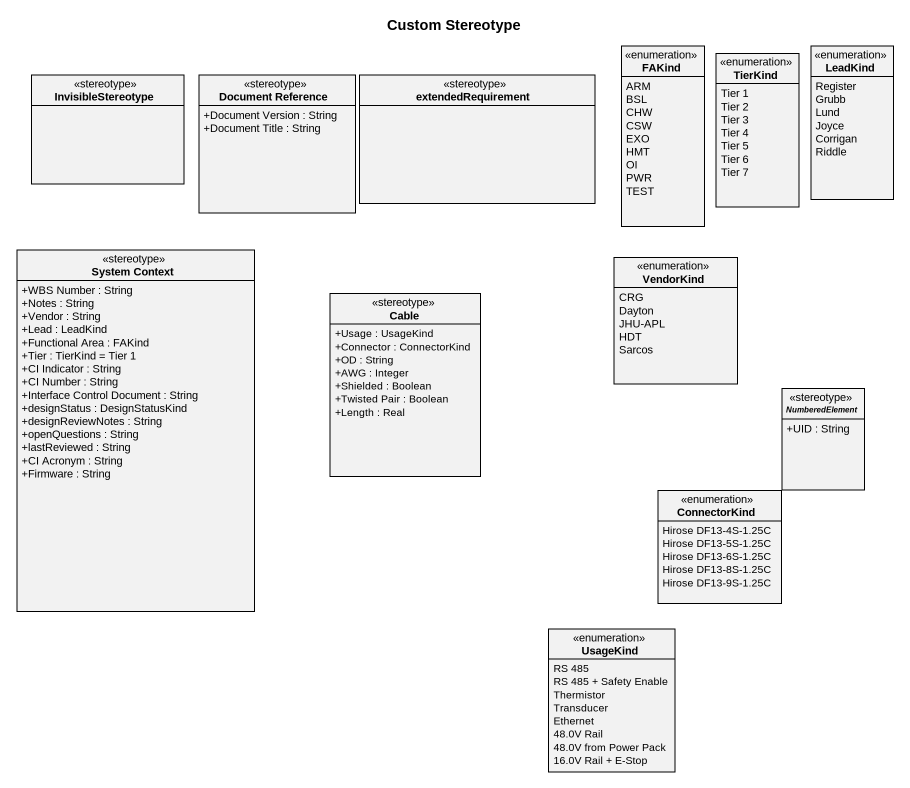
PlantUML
@startuml
title Custom Stereotype
hide circle
hide empty members
skinparam classAttributeIconSize 0
enum FAKind {
  ARM
  BSL
  CHW
  CSW
  EXO
  HMT
  OI
  PWR
  TEST
}
enum TierKind {
  Tier 1
  Tier 2
  Tier 3
  Tier 4
  Tier 5
  Tier 6
  Tier 7
}
enum LeadKind {
  Register
  Grubb
  Lund
  Joyce
  Corrigan
  Riddle
}
class InvisibleStereotype <<stereotype>>
class "Document Reference" as Document_Reference <<stereotype>> {
  +Document Version : String
  +Document Title : String
}
class extendedRequirement <<stereotype>>
class "System Context" as System_Context <<stereotype>> {
  +WBS Number : String
  +Notes : String
  +Vendor : String
  +Lead : LeadKind
  +Functional Area : FAKind
  +Tier : TierKind = Tier 1
  +CI Indicator : String
  +CI Number : String
  +Interface Control Document : String
  +designStatus : DesignStatusKind
  +designReviewNotes : String
  +openQuestions : String
  +lastReviewed : String
  +CI Acronym : String
  +Firmware : String
}
enum VendorKind {
  CRG
  Dayton
  JHU-APL
  HDT
  Sarcos
}
class Cable <<stereotype>> {
  +Usage : UsageKind
  +Connector : ConnectorKind
  +OD : String
  +AWG : Integer
  +Shielded : Boolean
  +Twisted Pair : Boolean
  +Length : Real
}
abstract class NumberedElement <<stereotype>> {
  +UID : String
}
enum ConnectorKind {
  Hirose DF13-4S-1.25C
  Hirose DF13-5S-1.25C
  Hirose DF13-6S-1.25C
  Hirose DF13-8S-1.25C
  Hirose DF13-9S-1.25C
}
enum UsageKind {
  RS 485
  RS 485 + Safety Enable
  Thermistor
  Transducer
  Ethernet
  48.0V Rail
  48.0V from Power Pack
  16.0V Rail + E-Stop
}
@enduml
